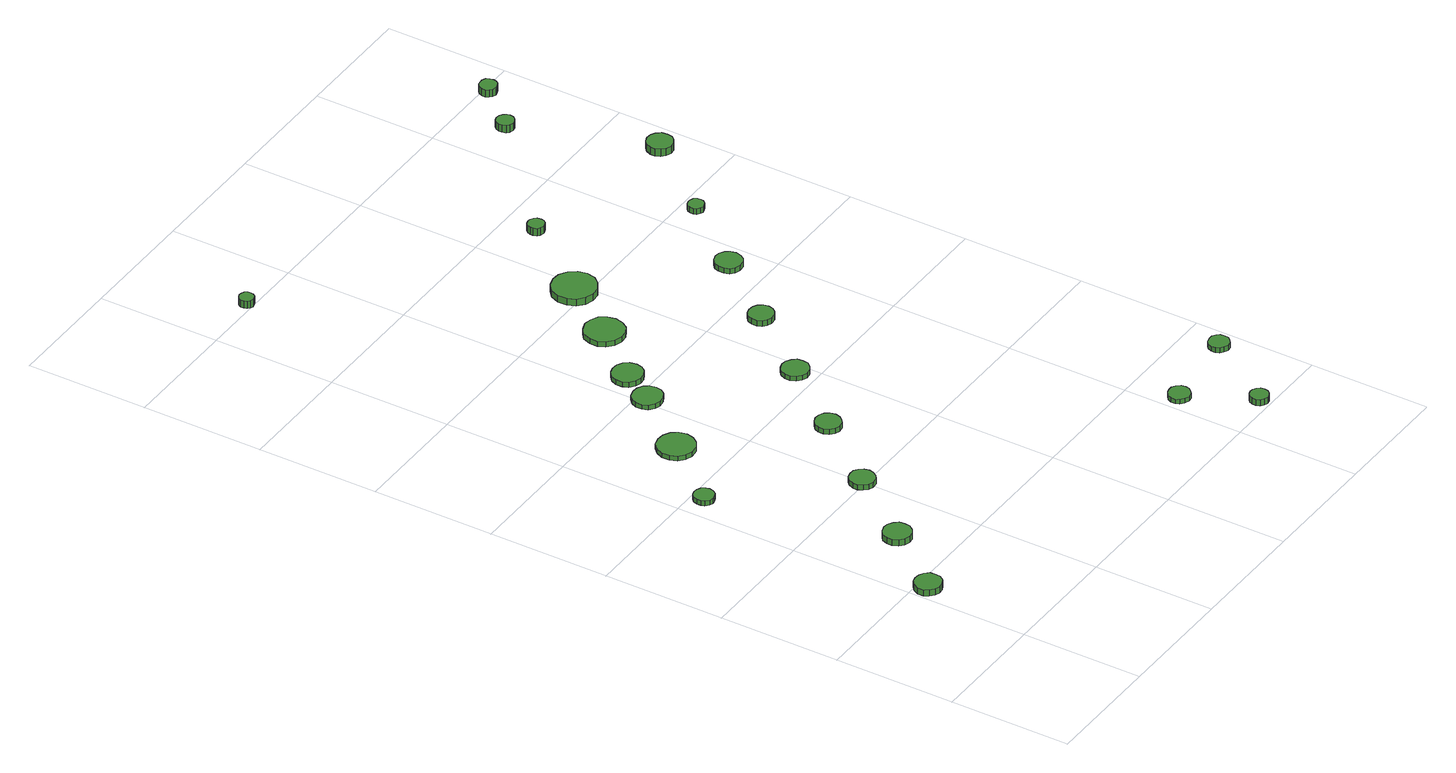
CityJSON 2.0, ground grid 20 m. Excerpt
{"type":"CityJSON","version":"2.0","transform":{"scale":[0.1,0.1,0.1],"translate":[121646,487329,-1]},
"CityObjects":{
"tree1":{"type":"SolitaryVegetationObject","attributes":{"function":"something"},"geometry":[{"type":"MultiSurface","lod":"1","boundaries":[[[0,1,2,3,4,5,6,7,8,9,10,11,12,13,14]],[[15,16,17,18,19,20,21,22,23,24,25,26,27,28,29]],[[0,29,28,1]],[[1,28,27,2]],[[2,27,26,3]],[[3,26,25,4]],[[4,25,24,5]],[[5,24,23,6]],[[6,23,22,7]],[[7,22,21,8]],[[8,21,20,9]],[[9,20,19,10]],[[10,19,18,11]],[[11,18,17,12]],[[12,17,16,13]],[[13,16,15,14]],[[14,15,29,0]]]}]},
"tree2":{"type":"SolitaryVegetationObject","attributes":{"function":"something"},"geometry":[{"type":"MultiSurface","lod":"1","boundaries":[[[30,31,32,33,34,35,36,37,38,39,40,41,42,43,44]],[[45,46,47,48,49,50,51,52,53,54,55,56,57,58,59]],[[30,59,58,31]],[[31,58,57,32]],[[32,57,56,33]],[[33,56,55,34]],[[34,55,54,35]],[[35,54,53,36]],[[36,53,52,37]],[[37,52,51,38]],[[38,51,50,39]],[[39,50,49,40]],[[40,49,48,41]],[[41,48,47,42]],[[42,47,46,43]],[[43,46,45,44]],[[44,45,59,30]]]}]},
"tree3":{"type":"SolitaryVegetationObject","attributes":{"function":"something"},"geometry":[{"type":"MultiSurface","lod":"1","boundaries":[[[60,61,62,63,64,65,66,67,68,69,70,71,72,73,74]],[[75,76,77,78,79,80,81,82,83,84,85,86,87,88,89]],[[60,89,88,61]],[[61,88,87,62]],[[62,87,86,63]],[[63,86,85,64]],[[64,85,84,65]],[[65,84,83,66]],[[66,83,82,67]],[[67,82,81,68]],[[68,81,80,69]],[[69,80,79,70]],[[70,79,78,71]],[[71,78,77,72]],[[72,77,76,73]],[[73,76,75,74]],[[74,75,89,60]]]}]},
"tree4":{"type":"SolitaryVegetationObject","attributes":{"function":"something"},"geometry":[{"type":"MultiSurface","lod":"1","boundaries":[[[90,91,92,93,94,95,96,97,98,99,100,101,102,103,104]],[[105,106,107,108,109,110,111,112,113,114,115,116,117,118,119]],[[90,119,118,91]],[[91,118,117,92]],[[92,117,116,93]],[[93,116,115,94]],[[94,115,114,95]],[[95,114,113,96]],[[96,113,112,97]],[[97,112,111,98]],[[98,111,110,99]],[[99,110,109,100]],[[100,109,108,101]],[[101,108,107,102]],[[102,107,106,103]],[[103,106,105,104]],[[104,105,119,90]]]}]},
"tree5":{"type":"SolitaryVegetationObject","attributes":{"function":"something"},"geometry":[{"type":"MultiSurface","lod":"1","boundaries":[[[120,121,122,123,124,125,126,127,128,129,130,131,132,133,134]],[[135,136,137,138,139,140,141,142,143,144,145,146,147,148,149]],[[120,149,148,121]],[[121,148,147,122]],[[122,147,146,123]],[[123,146,145,124]],[[124,145,144,125]],[[125,144,143,126]],[[126,143,142,127]],[[127,142,141,128]],[[128,141,140,129]],[[129,140,139,130]],[[130,139,138,131]],[[131,138,137,132]],[[132,137,136,133]],[[133,136,135,134]],[[134,135,149,120]]]}]},
"tree6":{"type":"SolitaryVegetationObject","attributes":{"function":"something"},"geometry":[{"type":"MultiSurface","lod":"1","boundaries":[[[150,151,152,153,154,155,156,157,158,159,160,161,162,163,164]],[[165,166,167,168,169,170,171,172,173,174,175,176,177,178,179]],[[150,179,178,151]],[[151,178,177,152]],[[152,177,176,153]],[[153,176,175,154]],[[154,175,174,155]],[[155,174,173,156]],[[156,173,172,157]],[[157,172,171,158]],[[158,171,170,159]],[[159,170,169,160]],[[160,169,168,161]],[[161,168,167,162]],[[162,167,166,163]],[[163,166,165,164]],[[164,165,179,150]]]}]},
"tree7":{"type":"SolitaryVegetationObject","attributes":{"function":"something"},"geometry":[{"type":"MultiSurface","lod":"1","boundaries":[[[180,181,182,183,184,185,186,187,188,189,190,191,192,193,194]],[[195,196,197,198,199,200,201,202,203,204,205,206,207,208,209]],[[180,209,208,181]],[[181,208,207,182]],[[182,207,206,183]],[[183,206,205,184]],[[184,205,204,185]],[[185,204,203,186]],[[186,203,202,187]],[[187,202,201,188]],[[188,201,200,189]],[[189,200,199,190]],[[190,199,198,191]],[[191,198,197,192]],[[192,197,196,193]],[[193,196,195,194]],[[194,195,209,180]]]}]},
"tree8":{"type":"SolitaryVegetationObject","attributes":{"function":"something"},"geometry":[{"type":"MultiSurface","lod":"1","boundaries":[[[210,211,212,213,214,215,216,217,218,219,220,221,222,223,224]],[[225,226,227,228,229,230,231,232,233,234,235,236,237,238,239]],[[210,239,238,211]],[[211,238,237,212]],[[212,237,236,213]],[[213,236,235,214]],[[214,235,234,215]],[[215,234,233,216]],[[216,233,232,217]],[[217,232,231,218]],[[218,231,230,219]],[[219,230,229,220]],[[220,229,228,221]],[[221,228,227,222]],[[222,227,226,223]],[[223,226,225,224]],[[224,225,239,210]]]}]},
"tree9":{"type":"SolitaryVegetationObject","attributes":{"function":"something"},"geometry":[{"type":"MultiSurface","lod":"1","boundaries":[[[240,241,242,243,244,245,246,247,248,249,250,251,252,253,254]],[[255,256,257,258,259,260,261,262,263,264,265,266,267,268,269]],[[240,269,268,241]],[[241,268,267,242]],[[242,267,266,243]],[[243,266,265,244]],[[244,265,264,245]],[[245,264,263,246]],[[246,263,262,247]],[[247,262,261,248]],[[248,261,260,249]],[[249,260,259,250]],[[250,259,258,251]],[[251,258,257,252]],[[252,257,256,253]],[[253,256,255,254]],[[254,255,269,240]]]}]},
"tree10":{"type":"SolitaryVegetationObject","attributes":{"function":"something"},"geometry":[{"type":"MultiSurface","lod":"1","boundaries":[[[270,271,272,273,274,275,276,277,278,279,280,281,282,283,284]],[[285,286,287,288,289,290,291,292,293,294,295,296,297,298,299]],[[270,299,298,271]],[[271,298,297,272]],[[272,297,296,273]],[[273,296,295,274]],[[274,295,294,275]],[[275,294,293,276]],[[276,293,292,277]],[[277,292,291,278]],[[278,291,290,279]],[[279,290,289,280]],[[280,289,288,281]],[[281,288,287,282]],[[282,287,286,283]],[[283,286,285,284]],[[284,285,299,270]]]}]},
"tree11":{"type":"SolitaryVegetationObject","attributes":{"function":"something"},"geometry":[{"type":"MultiSurface","lod":"1","boundaries":[[[300,301,302,303,304,305,306,307,308,309,310,311,312,313,314]],[[315,316,317,318,319,320,321,322,323,324,325,326,327,328,329]],[[300,329,328,301]],[[301,328,327,302]],[[302,327,326,303]],[[303,326,325,304]],[[304,325,324,305]],[[305,324,323,306]],[[306,323,322,307]],[[307,322,321,308]],[[308,321,320,309]],[[309,320,319,310]],[[310,319,318,311]],[[311,318,317,312]],[[312,317,316,313]],[[313,316,315,314]],[[314,315,329,300]]]}]},
"tree12":{"type":"SolitaryVegetationObject","attributes":{"function":"something"},"geometry":[{"type":"MultiSurface","lod":"1","boundaries":[[[330,331,332,333,334,335,336,337,338,339,340,341,342,343,344]],[[345,346,347,348,349,350,351,352,353,354,355,356,357,358,359]],[[330,359,358,331]],[[331,358,357,332]],[[332,357,356,333]],[[333,356,355,334]],[[334,355,354,335]],[[335,354,353,336]],[[336,353,352,337]],[[337,352,351,338]],[[338,351,350,339]],[[339,350,349,340]],[[340,349,348,341]],[[341,348,347,342]],[[342,347,346,343]],[[343,346,345,344]],[[344,345,359,330]]]}]},
"tree13":{"type":"SolitaryVegetationObject","attributes":{"function":"something"},"geometry":[{"type":"MultiSurface","lod":"1","boundaries":[[[360,361,362,363,364,365,366,367,368,369,370,371,372,373,374]],[[375,376,377,378,379,380,381,382,383,384,385,386,387,388,389]],[[360,389,388,361]],[[361,388,387,362]],[[362,387,386,363]],[[363,386,385,364]],[[364,385,384,365]],[[365,384,383,366]],[[366,383,382,367]],[[367,382,381,368]],[[368,381,380,369]],[[369,380,379,370]],[[370,379,378,371]],[[371,378,377,372]],[[372,377,376,373]],[[373,376,375,374]],[[374,375,389,360]]]}]},
"tree14":{"type":"SolitaryVegetationObject","attributes":{"function":"something"},"geometry":[{"type":"MultiSurface","lod":"1","boundaries":[[[390,391,392,393,394,395,396,397,398,399,400,401,402,403,404]],[[405,406,407,408,409,410,411,412,413,414,415,416,417,418,419]],[[390,419,418,391]],[[391,418,417,392]],[[392,417,416,393]],[[393,416,415,394]],[[394,415,414,395]],[[395,414,413,396]],[[396,413,412,397]],[[397,412,411,398]],[[398,411,410,399]],[[399,410,409,400]],[[400,409,408,401]],[[401,408,407,402]],[[402,407,406,403]],[[403,406,405,404]],[[404,405,419,390]]]}]},
"tree15":{"type":"SolitaryVegetationObject","attributes":{"function":"something"},"geometry":[{"type":"MultiSurface","lod":"1","boundaries":[[[420,421,422,423,424,425,426,427,428,429,430,431,432,433,434]],[[435,436,437,438,439,440,441,442,443,444,445,446,447,448,449]],[[420,449,448,421]],[[421,448,447,422]],[[422,447,446,423]],[[423,446,445,424]],[[424,445,444,425]],[[425,444,443,426]],[[426,443,442,427]],[[427,442,441,428]],[[428,441,440,429]],[[429,440,439,430]],[[430,439,438,431]],[[431,438,437,432]],[[432,437,436,433]],[[433,436,435,434]],[[434,435,449,420]]]}]},
"tree16":{"type":"SolitaryVegetationObject","attributes":{"function":"something"},"geometry":[{"type":"MultiSurface","lod":"1","boundaries":[[[450,451,452,453,454,455,456,457,458,459,460,461,462,463,464]],[[465,466,467,468,469,470,471,472,473,474,475,476,477,478,479]],[[450,479,478,451]],[[451,478,477,452]],[[452,477,476,453]],[[453,476,475,454]],[[454,475,474,455]],[[455,474,473,456]],[[456,473,472,457]],[[457,472,471,458]],[[458,471,470,459]],[[459,470,469,460]],[[460,469,468,461]],[[461,468,467,462]],[[462,467,466,463]],[[463,466,465,464]],[[464,465,479,450]]]}]},
"tree17":{"type":"SolitaryVegetationObject","attributes":{"function":"something"},"geometry":[{"type":"MultiSurface","lod":"1","boundaries":[[[480,481,482,483,484,485,486,487,488,489,490,491,492,493,494]],[[495,496,497,498,499,500,501,502,503,504,505,506,507,508,509]],[[480,509,508,481]],[[481,508,507,482]],[[482,507,506,483]],[[483,506,505,484]],[[484,505,504,485]],[[485,504,503,486]],[[486,503,502,487]],[[487,502,501,488]],[[488,501,500,489]],[[489,500,499,490]],[[490,499,498,491]],[[491,498,497,492]],[[492,497,496,493]],[[493,496,495,494]],[[494,495,509,480]]]}]},
"tree18":{"type":"SolitaryVegetationObject","attributes":{"function":"something"},"geometry":[{"type":"MultiSurface","lod":"1","boundaries":[[[510,511,512,513,514,515,516,517,518,519,520,521,522,523,524]],[[525,526,527,528,529,530,531,532,533,534,535,536,537,538,539]],[[510,539,538,511]],[[511,538,537,512]],[[512,537,536,513]],[[513,536,535,514]],[[514,535,534,515]],[[515,534,533,516]],[[516,533,532,517]],[[517,532,531,518]],[[518,531,530,519]],[[519,530,529,520]],[[520,529,528,521]],[[521,528,527,522]],[[522,527,526,523]],[[523,526,525,524]],[[524,525,539,510]]]}]},
"tree19":{"type":"SolitaryVegetationObject","attributes":{"function":"something"},"geometry":[{"type":"MultiSurface","lod":"1","boundaries":[[[540,541,542,543,544,545,546,547,548,549,550,551,552,553,554]],[[555,556,557,558,559,560,561,562,563,564,565,566,567,568,569]],[[540,569,568,541]],[[541,568,567,542]],[[542,567,566,543]],[[543,566,565,544]],[[544,565,564,545]],[[545,564,563,546]],[[546,563,562,547]],[[547,562,561,548]],[[548,561,560,549]],[[549,560,559,550]],[[550,559,558,551]],[[551,558,557,552]],[[552,557,556,553]],[[553,556,555,554]],[[554,555,569,540]]]}]},
"tree20":{"type":"SolitaryVegetationObject","attributes":{"function":"something"},"geometry":[{"type":"MultiSurface","lod":"1","boundaries":[[[570,571,572,573,574,575,576,577,578,579,580,581,582,583,584]],[[585,586,587,588,589,590,591,592,593,594,595,596,597,598,599]],[[570,599,598,571]],[[571,598,597,572]],[[572,597,596,573]],[[573,596,595,574]],[[574,595,594,575]],[[575,594,593,576]],[[576,593,592,577]],[[577,592,591,578]],[[578,591,590,579]],[[579,590,589,580]],[[580,589,588,581]],[[581,588,587,582]],[[582,587,586,583]],[[583,586,585,584]],[[584,585,599,570]]]}]},
"tree21":{"type":"SolitaryVegetationObject","attributes":{"function":"something"},"geometry":[{"type":"MultiSurface","lod":"1","boundaries":[[[600,601,602,603,604,605,606,607,608,609,610,611,612,613,614]],[[615,616,617,618,619,620,621,622,623,624,625,626,627,628,629]],[[600,629,628,601]],[[601,628,627,602]],[[602,627,626,603]],[[603,626,625,604]],[[604,625,624,605]],[[605,624,623,606]],[[606,623,622,607]],[[607,622,621,608]],[[608,621,620,609]],[[609,620,619,610]],[[610,619,618,611]],[[611,618,617,612]],[[612,617,616,613]],[[613,616,615,614]],[[614,615,629,600]]]}]},
"tree22":{"type":"SolitaryVegetationObject","attributes":{"function":"something"},"geometry":[{"type":"MultiSurface","lod":"1","boundaries":[[[630,631,632,633,634,635,636,637,638,639,640,641,642,643,644]],[[645,646,647,648,649,650,651,652,653,654,655,656,657,658,659]],[[630,659,658,631]],[[631,658,657,632]],[[632,657,656,633]],[[633,656,655,634]],[[634,655,654,635]],[[635,654,653,636]],[[636,653,652,637]],[[637,652,651,638]],[[638,651,650,639]],[[639,650,649,640]],[[640,649,648,641]],[[641,648,647,642]],[[642,647,646,643]],[[643,646,645,644]],[[644,645,659,630]]]}]}
},
"vertices":[
[48,183,17],[47,192,17],[41,199,17],[33,203,17],[24,204,17],[16,202,17],[9,196,17],[5,187,17],[5,178,17],[9,170,17],[16,164,17],[24,161,17],[33,162,17],[41,166,17],[47,174,17],[47,174,6],[41,166,6],[33,162,6],[24,161,6],[16,164,6],[9,170,6],[5,178,6],[5,187,6],[9,196,6],[16,202,6],[24,204,6],[33,203,6],[41,199,6],[47,192,6],[48,183,6],
[131,288,18],[130,297,18],[124,304,18],[116,309,18],[107,310,18],[98,307,18],[91,301,18],[87,292,18],[87,283,18],[91,274,18],[98,268,18],[107,265,18],[116,266,18],[124,271,18],[130,279,18],[130,279,7],[124,271,7],[116,266,7],[107,265,7],[98,268,7],[91,274,7],[87,283,7],[87,292,7],[91,301,7],[98,307,7],[107,310,7],[116,309,7],[124,304,7],[130,297,7],[131,288,7],
[54,578,18],[52,584,18],[48,590,18],[42,593,18],[36,594,18],[29,592,18],[24,587,18],[22,581,18],[22,574,18],[24,568,18],[29,563,18],[36,561,18],[42,562,18],[48,565,18],[52,571,18],[52,571,9],[48,565,9],[42,562,9],[36,561,9],[29,563,9],[24,568,9],[22,574,9],[22,581,9],[24,587,9],[29,592,9],[36,594,9],[42,593,9],[48,590,9],[52,584,9],[54,578,9],
[219,404,17],[217,412,17],[212,419,17],[205,424,17],[196,424,17],[188,422,17],[182,416,17],[178,408,17],[178,400,17],[182,392,17],[188,386,17],[196,383,17],[205,384,17],[212,389,17],[217,396,17],[217,396,8],[212,389,8],[205,384,8],[196,383,8],[188,386,8],[182,392,8],[178,400,8],[178,408,8],[182,416,8],[188,422,8],[196,424,8],[205,424,8],[212,419,8],[217,412,8],[219,404,8],
[153,679,18],[150,692,18],[143,702,18],[132,708,18],[119,709,18],[107,706,18],[98,697,18],[93,686,18],[93,673,18],[98,661,18],[107,653,18],[119,649,18],[132,650,18],[143,657,18],[150,667,18],[150,667,10],[143,657,10],[132,650,10],[119,649,10],[107,653,10],[98,661,10],[93,673,10],[93,686,10],[98,697,10],[107,706,10],[119,709,10],[132,708,10],[143,702,10],[150,692,10],[153,679,10],
[229,780,18],[227,790,18],[221,798,18],[212,803,18],[202,804,18],[192,801,18],[184,794,18],[180,785,18],[180,775,18],[184,766,18],[192,759,18],[202,756,18],[212,757,18],[221,762,18],[227,770,18],[227,770,10],[221,762,10],[212,757,10],[202,756,10],[192,759,10],[184,766,10],[180,775,10],[180,785,10],[184,794,10],[192,801,10],[202,804,10],[212,803,10],[221,798,10],[227,790,10],[229,780,10],
[311,520,18],[309,529,18],[304,536,18],[297,540,18],[288,541,18],[280,538,18],[273,532,18],[270,525,18],[270,516,18],[273,508,18],[280,502,18],[288,499,18],[297,500,18],[304,505,18],[309,512,18],[309,512,9],[304,505,9],[297,500,9],[288,499,9],[280,502,9],[273,508,9],[270,516,9],[270,525,9],[273,532,9],[280,538,9],[288,541,9],[297,540,9],[304,536,9],[309,529,9],[311,520,9],
[263,835,18],[261,846,18],[255,854,18],[246,859,18],[235,860,18],[226,857,18],[218,850,18],[214,841,18],[214,830,18],[218,821,18],[226,814,18],[235,811,18],[246,812,18],[255,817,18],[261,825,18],[261,825,9],[255,817,9],[246,812,9],[235,811,9],[226,814,9],[218,821,9],[214,830,9],[214,841,9],[218,850,9],[226,857,9],[235,860,9],[246,859,9],[255,854,9],[261,846,9],[263,835,9],
[107,1407,25],[106,1412,25],[103,1416,25],[99,1418,25],[94,1419,25],[89,1417,25],[86,1414,25],[84,1410,25],[84,1405,25],[86,1400,25],[89,1397,25],[94,1395,25],[99,1396,25],[103,1398,25],[106,1402,25],[106,1402,12],[103,1398,12],[99,1396,12],[94,1395,12],[89,1397,12],[86,1400,12],[84,1405,12],[84,1410,12],[86,1414,12],[89,1417,12],[94,1419,12],[99,1418,12],[103,1416,12],[106,1412,12],[107,1407,12],
[401,633,17],[400,642,17],[394,649,17],[386,654,17],[377,655,17],[369,652,17],[362,646,17],[358,638,17],[358,629,17],[362,620,17],[369,614,17],[377,611,17],[386,612,17],[394,617,17],[400,624,17],[400,624,9],[394,617,9],[386,612,9],[377,611,9],[369,614,9],[362,620,9],[358,629,9],[358,638,9],[362,646,9],[369,652,9],[377,655,9],[386,654,9],[394,649,9],[400,642,9],[401,633,9],
[344,922,18],[341,935,18],[334,946,18],[322,952,18],[309,954,18],[296,949,18],[286,941,18],[281,928,18],[281,915,18],[286,903,18],[296,894,18],[309,890,18],[322,891,18],[334,898,18],[341,909,18],[341,909,9],[334,898,9],[322,891,9],[309,890,9],[296,894,9],[286,903,9],[281,915,9],[281,928,9],[286,941,9],[296,949,9],[309,954,9],[322,952,9],[334,946,9],[341,935,9],[344,922,9],
[647,123,14],[646,130,14],[641,136,14],[635,140,14],[628,140,14],[621,138,14],[615,133,14],[612,127,14],[612,119,14],[615,113,14],[621,108,14],[628,105,14],[635,106,14],[641,110,14],[646,116,14],[646,116,6],[641,110,6],[635,106,6],[628,105,6],[621,108,6],[615,113,6],[612,119,6],[612,127,6],[615,133,6],[621,138,6],[628,140,6],[635,140,6],[641,136,6],[646,130,6],[647,123,6],
[415,1016,21],[412,1030,21],[403,1042,21],[390,1050,21],[376,1051,21],[362,1047,21],[351,1037,21],[345,1023,21],[345,1008,21],[351,995,21],[362,985,21],[376,981,21],[390,982,21],[403,990,21],[412,1001,21],[412,1001,9],[403,990,9],[390,982,9],[376,981,9],[362,985,9],[351,995,9],[345,1008,9],[345,1023,9],[351,1037,9],[362,1047,9],[376,1051,9],[390,1050,9],[403,1042,9],[412,1030,9],[415,1016,9],
[700,19,17],[699,25,17],[695,30,17],[690,33,17],[684,34,17],[678,32,17],[673,28,17],[671,22,17],[671,16,17],[673,10,17],[678,6,17],[684,4,17],[690,5,17],[695,8,17],[699,13,17],[699,13,6],[695,8,6],[690,5,6],[684,4,6],[678,6,6],[673,10,6],[671,16,6],[671,22,6],[673,28,6],[678,32,6],[684,34,6],[690,33,6],[695,30,6],[699,25,6],[700,19,6],
[490,748,18],[488,756,18],[483,763,18],[476,767,18],[467,768,18],[459,766,18],[453,760,18],[450,752,18],[450,744,18],[453,736,18],[459,731,18],[467,728,18],[476,729,18],[483,733,18],[488,740,18],[488,740,8],[483,733,8],[476,729,8],[467,728,8],[459,731,8],[453,736,8],[450,744,8],[450,752,8],[453,760,8],[459,766,8],[467,768,8],[476,767,8],[483,763,8],[488,756,8],[490,748,8],
[785,141,15],[784,148,15],[780,153,15],[774,157,15],[767,157,15],[760,155,15],[755,151,15],[752,144,15],[752,137,15],[755,131,15],[760,127,15],[767,124,15],[774,125,15],[780,129,15],[784,134,15],[784,134,6],[780,129,6],[774,125,6],[767,124,6],[760,127,6],[755,131,6],[752,137,6],[752,144,6],[755,151,6],[760,155,6],[767,157,6],[774,157,6],[780,153,6],[784,148,6],[785,141,6],
[580,860,17],[578,869,17],[573,876,17],[565,881,17],[556,882,17],[547,879,17],[540,873,17],[537,865,17],[537,855,17],[540,847,17],[547,841,17],[556,838,17],[565,839,17],[573,844,17],[578,851,17],[578,851,8],[573,844,8],[565,839,8],[556,838,8],[547,841,8],[540,847,8],[537,855,8],[537,865,8],[540,873,8],[547,879,8],[556,882,8],[565,881,8],[573,876,8],[578,869,8],[580,860,8],
[494,1145,22],[493,1151,22],[490,1155,22],[485,1158,22],[480,1159,22],[474,1157,22],[470,1153,22],[468,1148,22],[468,1143,22],[470,1137,22],[474,1134,22],[480,1132,22],[485,1133,22],[490,1135,22],[493,1140,22],[493,1140,9],[490,1135,9],[485,1133,9],[480,1132,9],[474,1134,9],[470,1137,9],[468,1143,9],[468,1148,9],[470,1153,9],[474,1157,9],[480,1159,9],[485,1158,9],[490,1155,9],[493,1151,9],[494,1145,9],
[665,975,18],[664,980,18],[661,985,18],[656,987,18],[651,988,18],[646,986,18],[642,983,18],[640,978,18],[640,972,18],[642,967,18],[646,964,18],[651,962,18],[656,963,18],[661,965,18],[664,970,18],[664,970,8],[661,965,8],[656,963,8],[651,962,8],[646,964,8],[642,967,8],[640,972,8],[640,978,8],[642,983,8],[646,986,8],[651,988,8],[656,987,8],[661,985,8],[664,980,8],[665,975,8],
[684,1317,29],[683,1322,29],[679,1327,29],[674,1330,29],[668,1331,29],[662,1329,29],[658,1325,29],[656,1319,29],[656,1314,29],[658,1308,29],[662,1304,29],[668,1302,29],[674,1303,29],[679,1306,29],[683,1311,29],[683,1311,16],[679,1306,16],[674,1303,16],[668,1302,16],[662,1304,16],[658,1308,16],[656,1314,16],[656,1319,16],[658,1325,16],[662,1329,16],[668,1331,16],[674,1330,16],[679,1327,16],[683,1322,16],[684,1317,16],
[771,1099,24],[770,1108,24],[764,1115,24],[757,1119,24],[748,1120,24],[740,1117,24],[734,1111,24],[730,1103,24],[730,1095,24],[734,1087,24],[740,1081,24],[748,1078,24],[757,1079,24],[764,1083,24],[770,1090,24],[770,1090,11],[764,1083,11],[757,1079,11],[748,1078,11],[740,1081,11],[734,1087,11],[730,1095,11],[730,1103,11],[734,1111,11],[740,1117,11],[748,1120,11],[757,1119,11],[764,1115,11],[770,1108,11],[771,1099,11],
[750,1387,26],[749,1393,26],[746,1398,26],[740,1401,26],[735,1401,26],[729,1400,26],[725,1396,26],[722,1390,26],[722,1384,26],[725,1379,26],[729,1375,26],[735,1373,26],[740,1374,26],[746,1377,26],[749,1382,26],[749,1382,13],[746,1377,13],[740,1374,13],[735,1373,13],[729,1375,13],[725,1379,13],[722,1384,13],[722,1390,13],[725,1396,13],[729,1400,13],[735,1401,13],[740,1401,13],[746,1398,13],[749,1393,13],[750,1387,13]
]}
